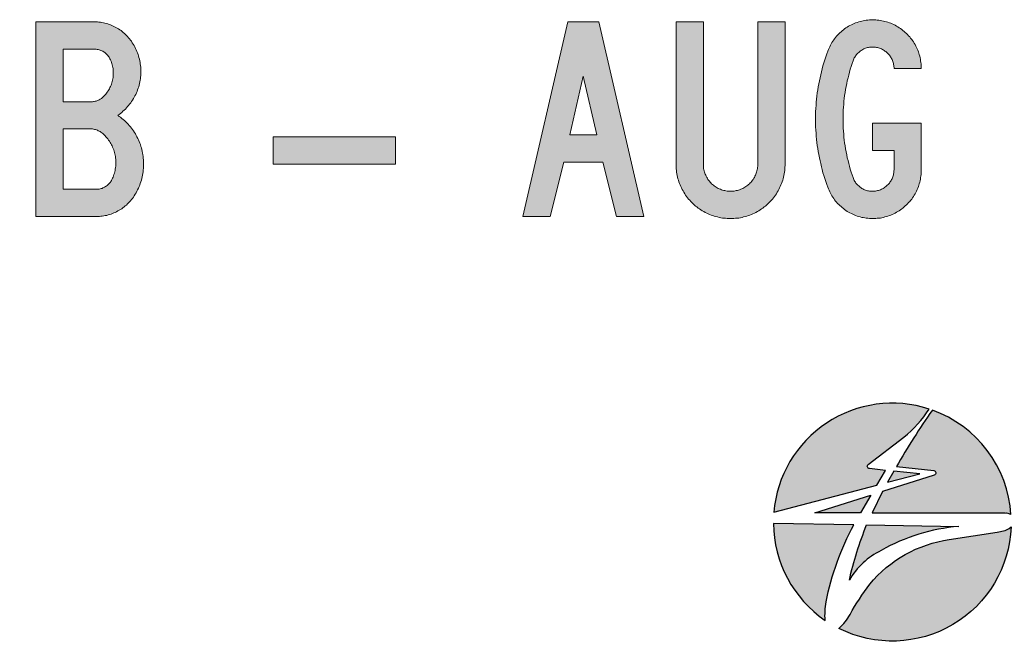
# Model space of a CAD drawing. Extents: x 0 to 420, y 0 to 297.
# Drawn here: x 175.41 to 211.04, y 179.24 to 201.56 of the extents above; entities that cross this region are included whole.
import ezdxf

# ---------------------------------------------------------------- set-up
doc = ezdxf.new("R2010")
doc.units = 0
doc.header["$LTSCALE"] = 0.5
doc.layers.add('L25', color=1, linetype='CONTINUOUS')

msp = doc.modelspace()

# ---------------------------------------------------------------- hatches: boundary and pattern name
at = {"layer": 'L25'}
h = msp.add_hatch(color=256, dxfattribs=at)
h.paths.add_polyline_path([(166.8030591, 194.4931255), (166.8030591, 201.4903071), (170.2992618, 201.4903071), (170.2992618, 200.5111793), (167.7821869, 200.5111793), (167.7821869, 198.9015887), (169.1816232, 198.9015887), (169.1816232, 197.9224609), (167.7821869, 197.9224609), (167.7821869, 194.4931255)])
h.paths.add_polyline_path([(193.4926499, 194.4931255), (195.1022405, 201.4903071), (196.2246553, 201.4903071), (197.8342458, 194.4931255), (196.8503418, 194.4931255), (196.363166, 196.4513811), (194.9637297, 196.4513811), (194.4717777, 194.4931255)])
h.paths.add_polyline_path([(184.5133316, 196.3797376), (188.9170186, 196.3797376), (188.9170186, 197.3636416), (184.5133316, 197.3636416)])
h.paths.add_polyline_path([(178.0176545, 197.6406632), (176.9668832, 197.6406632), (176.9668832, 195.4722533), (178.1561653, 195.4722533), (178.1943752, 195.4722533), (178.2278088, 195.4770295), (178.2612424, 195.4818058), (178.2946761, 195.486582), (178.3281097, 195.4961345), (178.3615433, 195.5056869), (178.394977, 195.5200156), (178.4284106, 195.5343443), (178.457068, 195.548673), (178.4857254, 195.567778), (178.5143828, 195.5868829), (178.5430402, 195.6059878), (178.5716976, 195.629869), (178.5955787, 195.6537502), (178.6194599, 195.6776313), (178.6433411, 195.7062887), (178.662446, 195.7301699), (178.6815509, 195.7588273), (178.7006559, 195.7922609), (178.7197608, 195.8209183), (178.7388657, 195.8686807), (178.7579707, 195.9116668), (178.7770756, 195.9594291), (178.7914043, 196.0071914), (178.805733, 196.0549538), (178.8200617, 196.1027161), (178.8296142, 196.1504784), (178.8391666, 196.1982407), (178.8439429, 196.2507793), (178.8534953, 196.2985416), (178.8534953, 196.3510802), (178.8582716, 196.3988425), (178.8582716, 196.4466049), (178.8582716, 196.4991434), (178.8534953, 196.5469058), (178.8487191, 196.5994443), (178.8439429, 196.6472067), (178.8343904, 196.694969), (178.8248379, 196.7427313), (178.8105092, 196.7952699), (178.7961805, 196.8430322), (178.7818518, 196.8907946), (178.7627469, 196.9337807), (178.743642, 196.981543), (178.724537, 197.0293053), (178.7054321, 197.0722914), (178.6815509, 197.1152775), (178.6528935, 197.1582636), (178.6290124, 197.2012497), (178.600355, 197.2442358), (178.5716976, 197.2824457), (178.538264, 197.3206555), (178.5048303, 197.3588654), (178.4713967, 197.3970753), (178.4379631, 197.4305089), (178.4093057, 197.4543901), (178.3854245, 197.4782712), (178.3519909, 197.5021524), (178.3233335, 197.5260336), (178.2946761, 197.5451385), (178.2612424, 197.5594672), (178.2278088, 197.5785721), (178.1943752, 197.5929008), (178.1609415, 197.6072295), (178.1275079, 197.616782), (178.089298, 197.6263345), (178.0558644, 197.6358869)], flags=16)
h.paths.add_polyline_path([(171.3309281, 194.4931255), (171.3309281, 201.4903071), (174.68862, 201.4903071), (174.68862, 200.5111793), (172.3100559, 200.5111793), (172.3100559, 198.6914344), (173.848003, 198.6914344), (173.848003, 197.7123067), (172.3100559, 197.7123067), (172.3100559, 195.4722533), (174.8271308, 195.4722533), (174.8271308, 194.4931255)])
h.paths.add_polyline_path([(207.8117969, 199.809073), (206.8326691, 199.809073), (206.8326691, 199.8472829), (206.8278929, 199.8854927), (206.8231166, 199.9237026), (206.8183404, 199.9571362), (206.8087879, 199.9953461), (206.7992355, 200.0287797), (206.789683, 200.0622134), (206.7753543, 200.1004232), (206.7610256, 200.1338569), (206.7466969, 200.1672905), (206.727592, 200.1959479), (206.708487, 200.2293815), (206.6893821, 200.2580389), (206.6655009, 200.2914725), (206.6416198, 200.3153537), (206.6177386, 200.3440111), (206.5890812, 200.3726685), (206.5652, 200.3965497), (206.5365426, 200.4204308), (206.5078852, 200.4395358), (206.4744516, 200.4634169), (206.4457942, 200.4825219), (206.4123606, 200.4968506), (206.3789269, 200.5159555), (206.3454933, 200.5302842), (206.3120597, 200.5398367), (206.2738498, 200.5541654), (206.2404162, 200.5637178), (206.2022063, 200.5684941), (206.1687727, 200.5780465), (206.1305628, 200.5828228), (206.0971292, 200.5828228), (206.0589193, 200.5828228), (206.0207095, 200.5828228), (205.9872758, 200.5828228), (205.949066, 200.5780465), (205.9156323, 200.5684941), (205.8774225, 200.5637178), (205.8439888, 200.5541654), (205.8105552, 200.5398367), (205.7771216, 200.5302842), (205.7436879, 200.5159555), (205.7102543, 200.4968506), (205.6768207, 200.4777456), (205.6481633, 200.4586407), (205.6195059, 200.4395358), (205.5908485, 200.4156546), (205.5621911, 200.3917734), (205.5335337, 200.3678923), (205.5096525, 200.3392349), (205.4857713, 200.3105775), (205.4618902, 200.2819201), (205.4427852, 200.2532627), (205.4236803, 200.2246053), (205.4045754, 200.1911717), (205.3902467, 200.157738), (205.375918, 200.1243044), (205.3615893, 200.0908708), (205.3281556, 199.9905699), (205.294722, 199.890269), (205.2612884, 199.7851918), (205.232631, 199.6848909), (205.2039736, 199.5798138), (205.1800924, 199.4747367), (205.151435, 199.3696596), (205.1323301, 199.2693587), (205.1084489, 199.1642815), (205.089344, 199.0592044), (205.0750153, 198.949351), (205.0559104, 198.8442739), (205.0415817, 198.7391968), (205.0320292, 198.6341196), (205.0224767, 198.5242663), (205.0129243, 198.4191892), (205.008148, 198.314112), (205.0033718, 198.2042587), (204.9985956, 198.0991815), (204.9985956, 197.9893282), (204.9985956, 197.884251), (205.0033718, 197.7791739), (205.008148, 197.6693206), (205.0129243, 197.5642434), (205.0224767, 197.4543901), (205.0320292, 197.3493129), (205.0415817, 197.2442358), (205.0559104, 197.1391587), (205.0750153, 197.0293053), (205.089344, 196.9242282), (205.1084489, 196.8191511), (205.1323301, 196.7140739), (205.151435, 196.6089968), (205.1800924, 196.5086959), (205.2039736, 196.4036188), (205.232631, 196.2985416), (205.2612884, 196.1982407), (205.294722, 196.0931636), (205.3281556, 195.9928627), (205.3615893, 195.8925618), (205.375918, 195.8591282), (205.3902467, 195.8256946), (205.4045754, 195.7922609), (205.4236803, 195.7588273), (205.4427852, 195.7301699), (205.4618902, 195.6967363), (205.4857713, 195.6680789), (205.5096525, 195.6441977), (205.5335337, 195.6155403), (205.5621911, 195.5916591), (205.5908485, 195.567778), (205.6195059, 195.5438968), (205.6481633, 195.5247919), (205.6768207, 195.5056869), (205.7102543, 195.486582), (205.7436879, 195.4674771), (205.7771216, 195.4531484), (205.8105552, 195.4435959), (205.8439888, 195.4292672), (205.8821987, 195.4197147), (205.9156323, 195.4149385), (205.9538422, 195.4101623), (205.9872758, 195.405386), (206.0254857, 195.4006098), (206.0636956, 195.4006098), (206.0971292, 195.4006098), (206.135339, 195.405386), (206.1687727, 195.4101623), (206.2069825, 195.4149385), (206.2404162, 195.424491), (206.278626, 195.4340434), (206.3120597, 195.4435959), (206.3454933, 195.4579246), (206.3789269, 195.4722533), (206.4123606, 195.4913582), (206.4457942, 195.5056869), (206.4744516, 195.5247919), (206.5078852, 195.548673), (206.5365426, 195.567778), (206.5652, 195.5916591), (206.5890812, 195.6155403), (206.6177386, 195.6441977), (206.6416198, 195.6680789), (206.6655009, 195.6967363), (206.6846059, 195.7253937), (206.708487, 195.7588273), (206.727592, 195.7874847), (206.7419207, 195.8209183), (206.7610256, 195.854352), (206.7753543, 195.8877856), (206.789683, 195.9212192), (206.7992355, 195.9546529), (206.8087879, 195.9928627), (206.8183404, 196.0262964), (206.8231166, 196.0645062), (206.8278929, 196.0979399), (206.8278929, 196.1361497), (206.8326691, 196.1695833), (206.8326691, 196.8716896), (206.0636956, 196.8716896), (206.0636956, 197.8508174), (207.8117969, 197.8508174), (207.8117969, 196.1695833), (207.8117969, 196.1170448), (207.8070206, 196.05973), (207.8022444, 196.0024152), (207.7974682, 195.9451004), (207.7879157, 195.8925618), (207.7783633, 195.835247), (207.7688108, 195.7827085), (207.7544821, 195.7253937), (207.7401534, 195.6728551), (207.7258247, 195.6203165), (207.7067198, 195.567778), (207.6876148, 195.5152394), (207.6637337, 195.4627008), (207.6398525, 195.4101623), (207.6159713, 195.3623999), (207.5873139, 195.3098614), (207.5586565, 195.2620991), (207.5299991, 195.2143367), (207.5013417, 195.1665744), (207.4679081, 195.1235883), (207.4296982, 195.075826), (207.3962646, 195.0328399), (207.3580547, 194.99463), (207.3198449, 194.9516439), (207.281635, 194.913434), (207.2386489, 194.8752242), (207.1956628, 194.8370143), (207.1526767, 194.7988044), (207.1096906, 194.7653708), (207.0667045, 194.7319372), (207.0189422, 194.7032798), (206.9711798, 194.6746224), (206.9234175, 194.645965), (206.870879, 194.6173076), (206.8231166, 194.5934264), (206.7705781, 194.5695452), (206.7180395, 194.5456641), (206.6655009, 194.5265591), (206.6129624, 194.5074542), (206.5604238, 194.4931255), (206.5078852, 194.4787968), (206.4505704, 194.4644681), (206.3980319, 194.4501394), (206.3407171, 194.4405869), (206.2881785, 194.4358107), (206.2308637, 194.4310345), (206.1735489, 194.4262583), (206.1162341, 194.421482), (206.0636956, 194.421482), (206.0063808, 194.421482), (205.949066, 194.4262583), (205.8917512, 194.4310345), (205.8344364, 194.4358107), (205.7818978, 194.4453632), (205.724583, 194.4549156), (205.6720444, 194.4644681), (205.6147296, 194.4787968), (205.5621911, 194.4931255), (205.5096525, 194.5122304), (205.4523377, 194.5313354), (205.3997991, 194.5504403), (205.3520368, 194.5743215), (205.2994982, 194.5982026), (205.2469597, 194.62686), (205.1991974, 194.6507412), (205.151435, 194.6793986), (205.1036727, 194.7128322), (205.0559104, 194.7462659), (205.0129243, 194.7796995), (204.9699382, 194.8131331), (204.9269521, 194.851343), (204.883966, 194.8895529), (204.8457561, 194.9277627), (204.80277, 194.9659726), (204.7693364, 195.0089587), (204.7311265, 195.0519448), (204.6976929, 195.0997071), (204.6642592, 195.1426932), (204.6308256, 195.1904556), (204.6021682, 195.2382179), (204.5735108, 195.2859802), (204.5448534, 195.3337425), (204.5209722, 195.3862811), (204.4970911, 195.4388197), (204.4732099, 195.4913582), (204.454105, 195.5438968), (204.4158951, 195.6441977), (204.3776853, 195.7492748), (204.3442516, 195.8591282), (204.310818, 195.9642053), (204.2773844, 196.0692825), (204.248727, 196.1791358), (204.2200696, 196.2842129), (204.1961884, 196.3940663), (204.1723072, 196.4991434), (204.1484261, 196.6089968), (204.1245449, 196.7188502), (204.10544, 196.8287035), (204.0911113, 196.9385569), (204.0720063, 197.0484102), (204.0576776, 197.1582636), (204.0481252, 197.268117), (204.0337965, 197.3827466), (204.0290202, 197.4925999), (204.0194678, 197.6024533), (204.0146915, 197.7123067), (204.0099153, 197.8269362), (204.0099153, 197.9367896), (204.0099153, 198.046643), (204.0099153, 198.1564963), (204.0146915, 198.2711259), (204.0194678, 198.3809793), (204.0290202, 198.4908327), (204.0337965, 198.600686), (204.0481252, 198.7153156), (204.0576776, 198.825169), (204.0720063, 198.9350223), (204.0911113, 199.0448757), (204.10544, 199.1547291), (204.1245449, 199.2645824), (204.1484261, 199.3744358), (204.1723072, 199.4795129), (204.1961884, 199.5893663), (204.2200696, 199.6992196), (204.248727, 199.8042968), (204.2773844, 199.9141501), (204.310818, 200.0192273), (204.3442516, 200.1243044), (204.3776853, 200.2293815), (204.4158951, 200.3344586), (204.454105, 200.4395358), (204.4732099, 200.4920743), (204.4970911, 200.5446129), (204.5209722, 200.5971515), (204.5448534, 200.64969), (204.5735108, 200.6974524), (204.6021682, 200.7452147), (204.6308256, 200.792977), (204.6642592, 200.8407394), (204.6976929, 200.8837255), (204.7311265, 200.9314878), (204.7693364, 200.9744739), (204.80277, 201.0126838), (204.8457561, 201.0556699), (204.883966, 201.0938797), (204.9269521, 201.1320896), (204.9699382, 201.1702994), (205.0129243, 201.2037331), (205.0559104, 201.2371667), (205.1036727, 201.2706003), (205.151435, 201.2992577), (205.1991974, 201.3326914), (205.2469597, 201.3565725), (205.2994982, 201.3852299), (205.3520368, 201.4091111), (205.3997991, 201.428216), (205.4523377, 201.4520972), (205.5096525, 201.4712021), (205.5621911, 201.4855308), (205.6147296, 201.5046358), (205.6720444, 201.5189645), (205.724583, 201.5285169), (205.7818978, 201.5380694), (205.8344364, 201.5476219), (205.8917512, 201.5523981), (205.949066, 201.5571743), (206.0063808, 201.5619506), (206.0636956, 201.5619506), (206.1162341, 201.5619506), (206.1735489, 201.5571743), (206.2308637, 201.5523981), (206.2881785, 201.5476219), (206.3407171, 201.5380694), (206.3980319, 201.5285169), (206.4505704, 201.5189645), (206.5078852, 201.5046358), (206.5604238, 201.4903071), (206.6129624, 201.4759784), (206.6655009, 201.4568734), (206.7180395, 201.4377685), (206.7705781, 201.4138873), (206.8231166, 201.3900062), (206.870879, 201.366125), (206.9234175, 201.3374676), (206.9711798, 201.3088102), (207.0189422, 201.2801528), (207.0667045, 201.2514954), (207.1096906, 201.2180618), (207.1526767, 201.1846281), (207.1956628, 201.1464183), (207.2386489, 201.1082084), (207.281635, 201.0699986), (207.3198449, 201.0317887), (207.3580547, 200.9888026), (207.3962646, 200.9505927), (207.4296982, 200.9028304), (207.4679081, 200.8598443), (207.5013417, 200.8168582), (207.5299991, 200.7690959), (207.5586565, 200.7213335), (207.5873139, 200.6735712), (207.6159713, 200.6210326), (207.6398525, 200.5732703), (207.6637337, 200.5207317), (207.6876148, 200.4681932), (207.7067198, 200.4156546), (207.7258247, 200.363116), (207.7401534, 200.3105775), (207.7544821, 200.2580389), (207.7688108, 200.2007241), (207.7783633, 200.1481856), (207.7879157, 200.0908708), (207.7974682, 200.033556), (207.8022444, 199.9810174), (207.8070206, 199.9237026), (207.8117969, 199.8663878)])
h.paths.add_polyline_path([(198.9996467, 201.4903071), (198.9996467, 196.3797376), (198.9996467, 196.3224228), (198.9996467, 196.265108), (199.004423, 196.203017), (199.0091992, 196.1457022), (199.0187517, 196.0883874), (199.0283041, 196.0262964), (199.0378566, 195.9689816), (199.0521853, 195.9116668), (199.066514, 195.854352), (199.0856189, 195.7970372), (199.0999476, 195.7397224), (199.1238288, 195.6871838), (199.1429337, 195.629869), (199.1668149, 195.5773304), (199.1906961, 195.5200156), (199.2193535, 195.4674771), (199.2480109, 195.4149385), (199.2766683, 195.3671762), (199.3101019, 195.3146376), (199.3387593, 195.2668753), (199.3769692, 195.219113), (199.4104028, 195.1713506), (199.4486126, 195.1235883), (199.4868225, 195.0806022), (199.5250324, 195.0328399), (199.5680185, 194.99463), (199.6110046, 194.9516439), (199.6539907, 194.913434), (199.701753, 194.8704479), (199.7447391, 194.8370143), (199.7925014, 194.7988044), (199.8402638, 194.7653708), (199.8880261, 194.7319372), (199.9405647, 194.7032798), (199.9931032, 194.6698461), (200.0456418, 194.6411887), (200.0981804, 194.6173076), (200.1507189, 194.5934264), (200.2032575, 194.5695452), (200.2605723, 194.5456641), (200.3178871, 194.5265591), (200.3704256, 194.5074542), (200.4277404, 194.4931255), (200.4850552, 194.4787968), (200.54237, 194.4644681), (200.6044611, 194.4501394), (200.6617759, 194.4405869), (200.7190907, 194.4358107), (200.7764055, 194.4310345), (200.8384965, 194.4262583), (200.8958113, 194.421482), (200.9579023, 194.421482), (201.0152171, 194.421482), (201.0725319, 194.4262583), (201.1346229, 194.4310345), (201.1919377, 194.4358107), (201.2492525, 194.4405869), (201.3113436, 194.4501394), (201.3686584, 194.4644681), (201.4259732, 194.4787968), (201.483288, 194.4931255), (201.5406028, 194.5074542), (201.5979176, 194.5265591), (201.6504561, 194.5456641), (201.7077709, 194.5695452), (201.7603095, 194.5934264), (201.8176243, 194.6173076), (201.8701629, 194.6411887), (201.9227014, 194.6698461), (201.9704637, 194.7032798), (202.0230023, 194.7319372), (202.0707646, 194.7653708), (202.118527, 194.7988044), (202.1662893, 194.8370143), (202.2140516, 194.8704479), (202.2570377, 194.913434), (202.3000238, 194.9516439), (202.3430099, 194.99463), (202.385996, 195.0328399), (202.4242059, 195.0806022), (202.4624158, 195.1235883), (202.5006256, 195.1713506), (202.5388355, 195.219113), (202.5722691, 195.2668753), (202.6057028, 195.3146376), (202.6343602, 195.3671762), (202.6677938, 195.4149385), (202.691675, 195.4674771), (202.7203324, 195.5200156), (202.7442135, 195.5773304), (202.7680947, 195.629869), (202.7919758, 195.6871838), (202.8110808, 195.7397224), (202.8301857, 195.7970372), (202.8445144, 195.854352), (202.8588431, 195.9116668), (202.8731718, 195.9689816), (202.8827243, 196.0262964), (202.8922767, 196.0883874), (202.9018292, 196.1457022), (202.9066054, 196.203017), (202.9113817, 196.265108), (202.9161579, 196.3224228), (202.9161579, 196.3797376), (202.9161579, 201.4903071), (201.9370301, 201.4903071), (201.9370301, 196.3797376), (201.9370301, 196.3415277), (201.9322539, 196.2985416), (201.9274777, 196.2555555), (201.9227014, 196.2173457), (201.913149, 196.1743596), (201.9035965, 196.1361497), (201.894044, 196.0931636), (201.8797153, 196.0549538), (201.8653866, 196.0167439), (201.8510579, 195.978534), (201.831953, 195.9403242), (201.8128481, 195.9021143), (201.7937431, 195.8686807), (201.769862, 195.8304708), (201.7459808, 195.7970372), (201.7220996, 195.7636035), (201.6934422, 195.7349461), (201.6647848, 195.7015125), (201.6361274, 195.6728551), (201.6026938, 195.6441977), (201.5740364, 195.6155403), (201.5406028, 195.5916591), (201.5071691, 195.567778), (201.4689593, 195.5438968), (201.4355256, 195.5247919), (201.3973158, 195.5056869), (201.3591059, 195.486582), (201.320896, 195.4722533), (201.2826862, 195.4579246), (201.2444763, 195.4435959), (201.2014902, 195.4340434), (201.1632803, 195.424491), (201.1202942, 195.4149385), (201.0820844, 195.4101623), (201.0390983, 195.405386), (200.9961122, 195.4006098), (200.9579023, 195.4006098), (200.9149162, 195.4006098), (200.8719301, 195.405386), (200.8337203, 195.4101623), (200.7907342, 195.4149385), (200.7477481, 195.424491), (200.7095382, 195.4340434), (200.6713283, 195.4435959), (200.6283422, 195.4579246), (200.5901324, 195.4722533), (200.5519225, 195.486582), (200.5137126, 195.5056869), (200.4755028, 195.5247919), (200.4420691, 195.5438968), (200.4086355, 195.567778), (200.3704256, 195.5916591), (200.3417682, 195.6155403), (200.3083346, 195.6441977), (200.274901, 195.6728551), (200.2462436, 195.7015125), (200.2175862, 195.7349461), (200.193705, 195.7636035), (200.1650476, 195.7970372), (200.1411665, 195.8304708), (200.1220615, 195.8686807), (200.0981804, 195.9021143), (200.0790754, 195.9403242), (200.0647467, 195.978534), (200.0456418, 196.0167439), (200.0313131, 196.0549538), (200.0169844, 196.0931636), (200.0074319, 196.1361497), (199.9978795, 196.1743596), (199.988327, 196.2173457), (199.9835508, 196.2555555), (199.9787745, 196.2985416), (199.9787745, 196.3415277), (199.9787745, 196.3797376), (199.9787745, 201.4903071)])
h.paths.add_polyline_path([(195.173884, 197.4305089), (196.1530118, 197.4305089), (195.6610598, 199.5320515)], flags=16)
h.paths.add_polyline_path([(175.9877555, 194.4931255), (175.9877555, 201.4903071), (178.089298, 201.4903071), (178.1418366, 201.4903071), (178.1943752, 201.4855308), (178.25169, 201.4807546), (178.3042285, 201.4759784), (178.3567671, 201.4664259), (178.4093057, 201.4568734), (178.4618442, 201.447321), (178.5143828, 201.4329923), (178.5669214, 201.4186636), (178.6146837, 201.3995586), (178.6672222, 201.3804537), (178.7149846, 201.3613488), (178.7675231, 201.3374676), (178.8152855, 201.3135864), (178.8630478, 201.2897053), (178.9108101, 201.2658241), (178.9537962, 201.2371667), (179.0015586, 201.2085093), (179.0445447, 201.1750757), (179.0875308, 201.141642), (179.1257406, 201.1082084), (179.1687267, 201.0747748), (179.2069366, 201.0365649), (179.2451465, 200.9983551), (179.2833563, 200.9601452), (179.31679, 200.9171591), (179.3549998, 200.8789492), (179.3836572, 200.8359631), (179.4170908, 200.792977), (179.4505245, 200.7404385), (179.4839581, 200.6926761), (179.5126155, 200.6401376), (179.5412729, 200.587599), (179.5651541, 200.5350604), (179.5938115, 200.4825219), (179.6129164, 200.4299833), (179.6367976, 200.3726685), (179.6559025, 200.3201299), (179.6750074, 200.2628152), (179.6893361, 200.2055004), (179.7036648, 200.1481856), (179.7179935, 200.0908708), (179.727546, 200.033556), (179.7370985, 199.9762412), (179.7466509, 199.9189264), (179.7514272, 199.8568353), (179.7562034, 199.7995205), (179.7562034, 199.7422057), (179.7562034, 199.6801147), (179.7562034, 199.6227999), (179.7514272, 199.5654851), (179.7466509, 199.5033941), (179.7418747, 199.4460793), (179.7323222, 199.3887645), (179.7227698, 199.3314497), (179.7084411, 199.2741349), (179.6941124, 199.2168201), (179.6797837, 199.1595053), (179.6606787, 199.1021905), (179.6415738, 199.0448757), (179.6224689, 198.9923371), (179.5985877, 198.9350223), (179.5747065, 198.8824838), (179.5460491, 198.8299452), (179.5173917, 198.7774066), (179.4887343, 198.7296443), (179.4600769, 198.6771057), (179.4266433, 198.6293434), (179.3932097, 198.5815811), (179.3549998, 198.5338188), (179.31679, 198.4860564), (179.2785801, 198.4430703), (179.2403702, 198.4000842), (179.2021604, 198.3570981), (179.1591743, 198.314112), (179.1161882, 198.2759022), (179.0684258, 198.2376923), (179.0206635, 198.1994824), (178.9776774, 198.1660488), (178.9299151, 198.1326152), (178.9776774, 198.0944053), (179.0254397, 198.0609717), (179.0779783, 198.0227618), (179.1257406, 197.9845519), (179.1687267, 197.9415658), (179.2164891, 197.8985797), (179.2594752, 197.8555936), (179.3024613, 197.8126075), (179.3406711, 197.7648452), (179.3836572, 197.7170829), (179.4218671, 197.6693206), (179.4553007, 197.6215582), (179.4935106, 197.5690197), (179.5269442, 197.5164811), (179.5603778, 197.4639425), (179.5890352, 197.411404), (179.6176926, 197.3588654), (179.64635, 197.3015506), (179.6750074, 197.249012), (179.6988886, 197.1916972), (179.7179935, 197.1343824), (179.7418747, 197.0770676), (179.7609796, 197.0149766), (179.7800846, 196.9576618), (179.7944133, 196.900347), (179.808742, 196.838256), (179.8182944, 196.776165), (179.8326231, 196.7188502), (179.8421756, 196.6567591), (179.8469518, 196.5946681), (179.8517281, 196.5325771), (179.8565043, 196.470486), (179.8565043, 196.4131712), (179.8565043, 196.3510802), (179.8565043, 196.2889892), (179.8517281, 196.2268981), (179.8469518, 196.1648071), (179.8373994, 196.1027161), (179.8278469, 196.0406251), (179.8182944, 195.9833103), (179.8039657, 195.9212192), (179.789637, 195.8639044), (179.7753083, 195.8018134), (179.7562034, 195.7444986), (179.7370985, 195.6824076), (179.7179935, 195.6250928), (179.6941124, 195.567778), (179.6702312, 195.5152394), (179.6415738, 195.4579246), (179.6129164, 195.4006098), (179.584259, 195.3480712), (179.5556016, 195.2955327), (179.522168, 195.2429941), (179.4887343, 195.1904556), (179.4553007, 195.1474695), (179.4218671, 195.1044834), (179.3884335, 195.0614973), (179.3549998, 195.0232874), (179.31679, 194.9850775), (179.2785801, 194.9468677), (179.2403702, 194.9086578), (179.1973841, 194.8752242), (179.154398, 194.8417905), (179.1114119, 194.8083569), (179.0684258, 194.7749233), (179.0254397, 194.7462659), (178.9776774, 194.7176085), (178.9299151, 194.6937273), (178.8821527, 194.6650699), (178.8343904, 194.6411887), (178.7866281, 194.6220838), (178.7388657, 194.6029789), (178.6863272, 194.5838739), (178.6337886, 194.564769), (178.58125, 194.5504403), (178.5334877, 194.5361116), (178.4809492, 194.5265591), (178.4236344, 194.5170067), (178.3710958, 194.5074542), (178.3185572, 194.502678), (178.2660187, 194.4979017), (178.2134801, 194.4931255), (178.1561653, 194.4931255)])
h.paths.add_polyline_path([(178.0176545, 198.6197909), (176.9668832, 198.6197909), (176.9668832, 200.5111793), (178.089298, 200.5111793), (178.1227317, 200.5111793), (178.1561653, 200.506403), (178.1895989, 200.5016268), (178.2278088, 200.4968506), (178.2612424, 200.4872981), (178.2946761, 200.4777456), (178.3233335, 200.4634169), (178.3567671, 200.4490882), (178.3854245, 200.4347595), (178.4188581, 200.4156546), (178.4475155, 200.3965497), (178.4761729, 200.3774447), (178.5000541, 200.3535636), (178.5239353, 200.3296824), (178.5525927, 200.3058012), (178.5716976, 200.2771439), (178.5955787, 200.2484865), (178.6146837, 200.2198291), (178.6337886, 200.1911717), (178.6481173, 200.1625143), (178.6672222, 200.1195282), (178.6863272, 200.0765421), (178.7006559, 200.033556), (178.7149846, 199.9905699), (178.7293133, 199.9428075), (178.7388657, 199.8998214), (178.7484182, 199.8520591), (178.7579707, 199.809073), (178.7627469, 199.7613107), (178.7675231, 199.7135483), (178.7675231, 199.6705622), (178.7675231, 199.6227999), (178.7675231, 199.5750376), (178.7627469, 199.5272752), (178.7579707, 199.4842891), (178.7484182, 199.4365268), (178.7388657, 199.3935407), (178.7293133, 199.3457784), (178.7149846, 199.3027923), (178.7006559, 199.25503), (178.6863272, 199.2120439), (178.6672222, 199.1690578), (178.6481173, 199.1260717), (178.6290124, 199.0878618), (178.6051312, 199.0448757), (178.58125, 199.0066658), (178.5525927, 198.968456), (178.5239353, 198.9302461), (178.4952779, 198.8968125), (178.4666205, 198.8586026), (178.4331868, 198.825169), (178.4045294, 198.7917353), (178.3663196, 198.7630779), (178.3424384, 198.7391968), (178.3185572, 198.7200918), (178.2898998, 198.7057631), (178.2612424, 198.6866582), (178.232585, 198.6723295), (178.2039276, 198.662777), (178.1752702, 198.6484483), (178.1466128, 198.6388959), (178.1131792, 198.6341196), (178.0797456, 198.6293434), (178.0510882, 198.6245672)], flags=16)
h = msp.add_hatch(color=256, dxfattribs=at)
h.paths.add_polyline_path([(203.9871178, 183.8470547), (206.0006441, 184.4844669), (205.623616, 183.8470547)])
edge = h.paths.add_edge_path()
edge.add_arc((204.5919019, 189.8245312), 4.1615378, 308.57927497, 327.31436669)
edge.add_arc((206.7711749, 183.5127131), 4.2744502, 71.96628685, 175.18941297)
edge.add_line((202.511782, 183.8711769), (206.2129639, 184.8434197))
edge.add_line((206.2129639, 184.8434197), (206.5248354, 185.3706767))
edge.add_line((206.5248354, 185.3706767), (205.9478429, 185.4374573))
edge.add_arc((205.9576398, 185.5221037), 0.0852114, 127.45537386, 263.39800858, ccw=False)
edge.add_line((205.9058191, 185.5897468), (207.1870238, 186.5712653))
edge = h.paths.add_edge_path()
edge.add_line((205.3914551, 183.4206679), (202.4969709, 183.4668364))
edge.add_arc((206.7711749, 183.5127131), 4.2744502, 180.61495452, 235.60996243)
edge.add_arc((207.352737, 180.1742349), 3.0018184, 170.90883858, 183.60693303, ccw=False)
edge.add_arc((213.9809897, 178.7459178), 9.7792328, 151.44329326, 168.78113307, ccw=False)
edge = h.paths.add_edge_path()
edge.add_arc((209.7512337, 176.5196113), 6.866645, 94.95558768, 119.48176053)
edge.add_arc((207.5290363, 180.1098092), 2.6529825, 115.86087762, 150.2339025)
edge.add_arc((217.2938156, 178.735221), 12.3642708, 157.76782709, 167.42608166, ccw=False)
edge.add_line((205.8487261, 183.4133742), (209.1580687, 183.3605885))
edge = h.paths.add_edge_path()
edge.add_line((208.8173942, 182.886284), (210.5352854, 183.1556399))
edge.add_line((210.5352854, 183.1556399), (210.8279706, 183.2138191))
edge.add_line((210.8279706, 183.2138191), (210.9742407, 183.2853669))
edge.add_line((210.9742407, 183.2853669), (211.0423689, 183.345899))
edge.add_arc((206.7711749, 183.5127131), 4.2744502, 243.34665383, 357.76341514, ccw=False)
edge.add_arc((203.5088425, 181.1623713), 1.9922869, 312.45637686, 331.06793704)
edge.add_arc((213.4224338, 175.6432391), 9.3540942, 142.93653066, 150.85728453, ccw=False)
edge.add_arc((209.4456456, 178.4183944), 4.5118441, 98.00415526, 140.62060447, ccw=False)
edge = h.paths.add_edge_path()
edge.add_arc((208.2489349, 185.2855766), 0.0852114, -72.43402751, 84.16995514, ccw=False)
edge.add_line((208.2746521, 185.2043386), (206.42395, 184.6184708))
edge.add_line((206.42395, 184.6184708), (206.0474858, 183.8470547))
edge.add_line((206.0474858, 183.8470547), (210.2273296, 183.8470547))
edge.add_line((210.2273296, 183.8470547), (210.8155221, 183.8515283))
edge.add_line((210.8155221, 183.8515283), (210.9244466, 183.8390851))
edge.add_line((210.9244466, 183.8390851), (211.0178105, 183.7986451))
edge.add_line((211.0178105, 183.7986451), (211.0370059, 183.7840264))
edge.add_arc((206.7711749, 183.5127131), 4.2744502, 3.63919601, 70.31584324)
edge.add_arc((229.8897311, 172.3007201), 26.4976409, 144.89900223, 150.10575999)
edge.add_line((206.9176846, 185.5071599), (208.2575905, 185.3703473))
h.paths.add_polyline_path([(206.5965306, 184.9441766), (207.7610296, 185.2500724), (206.8201511, 185.3396409)], flags=17)
edge = h.paths.add_edge_path(flags=17)
edge.add_line((210.854683, 183.8470547), (210.8736077, 183.8470547))

# ---------------------------------------------------------------- linework, layer by layer
msp.add_line((210.854683, 183.8470547), (210.8736077, 183.8470547), dxfattribs=at)
at = {"layer": 'L25', "lineweight": 0}
for points in [[(175.9877555, 194.4931255), (175.9877555, 201.4903071), (178.089298, 201.4903071), (178.1418366, 201.4903071), (178.1943752, 201.4855308), (178.25169, 201.4807546), (178.3042285, 201.4759784), (178.3567671, 201.4664259), (178.4093057, 201.4568734), (178.4618442, 201.447321), (178.5143828, 201.4329923), (178.5669214, 201.4186636), (178.6146837, 201.3995586), (178.6672222, 201.3804537), (178.7149846, 201.3613488), (178.7675231, 201.3374676), (178.8152855, 201.3135864), (178.8630478, 201.2897053), (178.9108101, 201.2658241), (178.9537962, 201.2371667), (179.0015586, 201.2085093), (179.0445447, 201.1750757), (179.0875308, 201.141642), (179.1257406, 201.1082084), (179.1687267, 201.0747748), (179.2069366, 201.0365649), (179.2451465, 200.9983551), (179.2833563, 200.9601452), (179.31679, 200.9171591), (179.3549998, 200.8789492), (179.3836572, 200.8359631), (179.4170908, 200.792977), (179.4505245, 200.7404385), (179.4839581, 200.6926761), (179.5126155, 200.6401376), (179.5412729, 200.587599), (179.5651541, 200.5350604), (179.5938115, 200.4825219), (179.6129164, 200.4299833), (179.6367976, 200.3726685), (179.6559025, 200.3201299), (179.6750074, 200.2628152), (179.6893361, 200.2055004), (179.7036648, 200.1481856), (179.7179935, 200.0908708), (179.727546, 200.033556), (179.7370985, 199.9762412), (179.7466509, 199.9189264), (179.7514272, 199.8568353), (179.7562034, 199.7995205), (179.7562034, 199.7422057), (179.7562034, 199.6801147), (179.7562034, 199.6227999), (179.7514272, 199.5654851), (179.7466509, 199.5033941), (179.7418747, 199.4460793), (179.7323222, 199.3887645), (179.7227698, 199.3314497), (179.7084411, 199.2741349), (179.6941124, 199.2168201), (179.6797837, 199.1595053), (179.6606787, 199.1021905), (179.6415738, 199.0448757), (179.6224689, 198.9923371), (179.5985877, 198.9350223), (179.5747065, 198.8824838), (179.5460491, 198.8299452), (179.5173917, 198.7774066), (179.4887343, 198.7296443), (179.4600769, 198.6771057), (179.4266433, 198.6293434), (179.3932097, 198.5815811), (179.3549998, 198.5338188), (179.31679, 198.4860564), (179.2785801, 198.4430703), (179.2403702, 198.4000842), (179.2021604, 198.3570981), (179.1591743, 198.314112), (179.1161882, 198.2759022), (179.0684258, 198.2376923), (179.0206635, 198.1994824), (178.9776774, 198.1660488), (178.9299151, 198.1326152), (178.9776774, 198.0944053), (179.0254397, 198.0609717), (179.0779783, 198.0227618), (179.1257406, 197.9845519), (179.1687267, 197.9415658), (179.2164891, 197.8985797), (179.2594752, 197.8555936), (179.3024613, 197.8126075), (179.3406711, 197.7648452), (179.3836572, 197.7170829), (179.4218671, 197.6693206), (179.4553007, 197.6215582), (179.4935106, 197.5690197), (179.5269442, 197.5164811), (179.5603778, 197.4639425), (179.5890352, 197.411404), (179.6176926, 197.3588654), (179.64635, 197.3015506), (179.6750074, 197.249012), (179.6988886, 197.1916972), (179.7179935, 197.1343824), (179.7418747, 197.0770676), (179.7609796, 197.0149766), (179.7800846, 196.9576618), (179.7944133, 196.900347), (179.808742, 196.838256), (179.8182944, 196.776165), (179.8326231, 196.7188502), (179.8421756, 196.6567591), (179.8469518, 196.5946681), (179.8517281, 196.5325771), (179.8565043, 196.470486), (179.8565043, 196.4131712), (179.8565043, 196.3510802), (179.8565043, 196.2889892), (179.8517281, 196.2268981), (179.8469518, 196.1648071), (179.8373994, 196.1027161), (179.8278469, 196.0406251), (179.8182944, 195.9833103), (179.8039657, 195.9212192), (179.789637, 195.8639044), (179.7753083, 195.8018134), (179.7562034, 195.7444986), (179.7370985, 195.6824076), (179.7179935, 195.6250928), (179.6941124, 195.567778), (179.6702312, 195.5152394), (179.6415738, 195.4579246), (179.6129164, 195.4006098), (179.584259, 195.3480712), (179.5556016, 195.2955327), (179.522168, 195.2429941), (179.4887343, 195.1904556), (179.4553007, 195.1474695), (179.4218671, 195.1044834), (179.3884335, 195.0614973), (179.3549998, 195.0232874), (179.31679, 194.9850775), (179.2785801, 194.9468677), (179.2403702, 194.9086578), (179.1973841, 194.8752242), (179.154398, 194.8417905), (179.1114119, 194.8083569), (179.0684258, 194.7749233), (179.0254397, 194.7462659), (178.9776774, 194.7176085), (178.9299151, 194.6937273), (178.8821527, 194.6650699), (178.8343904, 194.6411887), (178.7866281, 194.6220838), (178.7388657, 194.6029789), (178.6863272, 194.5838739), (178.6337886, 194.564769), (178.58125, 194.5504403), (178.5334877, 194.5361116), (178.4809492, 194.5265591), (178.4236344, 194.5170067), (178.3710958, 194.5074542), (178.3185572, 194.502678), (178.2660187, 194.4979017), (178.2134801, 194.4931255), (178.1561653, 194.4931255)], [(193.4926499, 194.4931255), (195.1022405, 201.4903071), (196.2246553, 201.4903071), (197.8342458, 194.4931255), (196.8503418, 194.4931255), (196.363166, 196.4513811), (194.9637297, 196.4513811), (194.4717777, 194.4931255), (193.4926499, 194.4931255)], [(198.9996467, 201.4903071), (198.9996467, 196.3797376), (198.9996467, 196.3224228), (198.9996467, 196.265108), (199.004423, 196.203017), (199.0091992, 196.1457022), (199.0187517, 196.0883874), (199.0283041, 196.0262964), (199.0378566, 195.9689816), (199.0521853, 195.9116668), (199.066514, 195.854352), (199.0856189, 195.7970372), (199.0999476, 195.7397224), (199.1238288, 195.6871838), (199.1429337, 195.629869), (199.1668149, 195.5773304), (199.1906961, 195.5200156), (199.2193535, 195.4674771), (199.2480109, 195.4149385), (199.2766683, 195.3671762), (199.3101019, 195.3146376), (199.3387593, 195.2668753), (199.3769692, 195.219113), (199.4104028, 195.1713506), (199.4486126, 195.1235883), (199.4868225, 195.0806022), (199.5250324, 195.0328399), (199.5680185, 194.99463), (199.6110046, 194.9516439), (199.6539907, 194.913434), (199.701753, 194.8704479), (199.7447391, 194.8370143), (199.7925014, 194.7988044), (199.8402638, 194.7653708), (199.8880261, 194.7319372), (199.9405647, 194.7032798), (199.9931032, 194.6698461), (200.0456418, 194.6411887), (200.0981804, 194.6173076), (200.1507189, 194.5934264), (200.2032575, 194.5695452), (200.2605723, 194.5456641), (200.3178871, 194.5265591), (200.3704256, 194.5074542), (200.4277404, 194.4931255), (200.4850552, 194.4787968), (200.54237, 194.4644681), (200.6044611, 194.4501394), (200.6617759, 194.4405869), (200.7190907, 194.4358107), (200.7764055, 194.4310345), (200.8384965, 194.4262583), (200.8958113, 194.421482), (200.9579023, 194.421482), (201.0152171, 194.421482), (201.0725319, 194.4262583), (201.1346229, 194.4310345), (201.1919377, 194.4358107), (201.2492525, 194.4405869), (201.3113436, 194.4501394), (201.3686584, 194.4644681), (201.4259732, 194.4787968), (201.483288, 194.4931255), (201.5406028, 194.5074542), (201.5979176, 194.5265591), (201.6504561, 194.5456641), (201.7077709, 194.5695452), (201.7603095, 194.5934264), (201.8176243, 194.6173076), (201.8701629, 194.6411887), (201.9227014, 194.6698461), (201.9704637, 194.7032798), (202.0230023, 194.7319372), (202.0707646, 194.7653708), (202.118527, 194.7988044), (202.1662893, 194.8370143), (202.2140516, 194.8704479), (202.2570377, 194.913434), (202.3000238, 194.9516439), (202.3430099, 194.99463), (202.385996, 195.0328399), (202.4242059, 195.0806022), (202.4624158, 195.1235883), (202.5006256, 195.1713506), (202.5388355, 195.219113), (202.5722691, 195.2668753), (202.6057028, 195.3146376), (202.6343602, 195.3671762), (202.6677938, 195.4149385), (202.691675, 195.4674771), (202.7203324, 195.5200156), (202.7442135, 195.5773304), (202.7680947, 195.629869), (202.7919758, 195.6871838), (202.8110808, 195.7397224), (202.8301857, 195.7970372), (202.8445144, 195.854352), (202.8588431, 195.9116668), (202.8731718, 195.9689816), (202.8827243, 196.0262964), (202.8922767, 196.0883874), (202.9018292, 196.1457022), (202.9066054, 196.203017), (202.9113817, 196.265108), (202.9161579, 196.3224228), (202.9161579, 196.3797376), (202.9161579, 201.4903071), (201.9370301, 201.4903071), (201.9370301, 196.3797376), (201.9370301, 196.3415277), (201.9322539, 196.2985416), (201.9274777, 196.2555555), (201.9227014, 196.2173457), (201.913149, 196.1743596), (201.9035965, 196.1361497), (201.894044, 196.0931636), (201.8797153, 196.0549538), (201.8653866, 196.0167439), (201.8510579, 195.978534), (201.831953, 195.9403242), (201.8128481, 195.9021143), (201.7937431, 195.8686807), (201.769862, 195.8304708), (201.7459808, 195.7970372), (201.7220996, 195.7636035), (201.6934422, 195.7349461), (201.6647848, 195.7015125), (201.6361274, 195.6728551), (201.6026938, 195.6441977), (201.5740364, 195.6155403), (201.5406028, 195.5916591), (201.5071691, 195.567778), (201.4689593, 195.5438968), (201.4355256, 195.5247919), (201.3973158, 195.5056869), (201.3591059, 195.486582), (201.320896, 195.4722533), (201.2826862, 195.4579246), (201.2444763, 195.4435959), (201.2014902, 195.4340434), (201.1632803, 195.424491), (201.1202942, 195.4149385), (201.0820844, 195.4101623), (201.0390983, 195.405386), (200.9961122, 195.4006098), (200.9579023, 195.4006098), (200.9149162, 195.4006098), (200.8719301, 195.405386), (200.8337203, 195.4101623), (200.7907342, 195.4149385), (200.7477481, 195.424491), (200.7095382, 195.4340434), (200.6713283, 195.4435959), (200.6283422, 195.4579246), (200.5901324, 195.4722533), (200.5519225, 195.486582), (200.5137126, 195.5056869), (200.4755028, 195.5247919), (200.4420691, 195.5438968), (200.4086355, 195.567778), (200.3704256, 195.5916591), (200.3417682, 195.6155403), (200.3083346, 195.6441977), (200.274901, 195.6728551), (200.2462436, 195.7015125), (200.2175862, 195.7349461), (200.193705, 195.7636035), (200.1650476, 195.7970372), (200.1411665, 195.8304708), (200.1220615, 195.8686807), (200.0981804, 195.9021143), (200.0790754, 195.9403242), (200.0647467, 195.978534), (200.0456418, 196.0167439), (200.0313131, 196.0549538), (200.0169844, 196.0931636), (200.0074319, 196.1361497), (199.9978795, 196.1743596), (199.988327, 196.2173457), (199.9835508, 196.2555555), (199.9787745, 196.2985416), (199.9787745, 196.3415277), (199.9787745, 196.3797376), (199.9787745, 201.4903071)], [(207.8117969, 199.809073), (206.8326691, 199.809073), (206.8326691, 199.8472829), (206.8278929, 199.8854927), (206.8231166, 199.9237026), (206.8183404, 199.9571362), (206.8087879, 199.9953461), (206.7992355, 200.0287797), (206.789683, 200.0622134), (206.7753543, 200.1004232), (206.7610256, 200.1338569), (206.7466969, 200.1672905), (206.727592, 200.1959479), (206.708487, 200.2293815), (206.6893821, 200.2580389), (206.6655009, 200.2914725), (206.6416198, 200.3153537), (206.6177386, 200.3440111), (206.5890812, 200.3726685), (206.5652, 200.3965497), (206.5365426, 200.4204308), (206.5078852, 200.4395358), (206.4744516, 200.4634169), (206.4457942, 200.4825219), (206.4123606, 200.4968506), (206.3789269, 200.5159555), (206.3454933, 200.5302842), (206.3120597, 200.5398367), (206.2738498, 200.5541654), (206.2404162, 200.5637178), (206.2022063, 200.5684941), (206.1687727, 200.5780465), (206.1305628, 200.5828228), (206.0971292, 200.5828228), (206.0589193, 200.5828228), (206.0207095, 200.5828228), (205.9872758, 200.5828228), (205.949066, 200.5780465), (205.9156323, 200.5684941), (205.8774225, 200.5637178), (205.8439888, 200.5541654), (205.8105552, 200.5398367), (205.7771216, 200.5302842), (205.7436879, 200.5159555), (205.7102543, 200.4968506), (205.6768207, 200.4777456), (205.6481633, 200.4586407), (205.6195059, 200.4395358), (205.5908485, 200.4156546), (205.5621911, 200.3917734), (205.5335337, 200.3678923), (205.5096525, 200.3392349), (205.4857713, 200.3105775), (205.4618902, 200.2819201), (205.4427852, 200.2532627), (205.4236803, 200.2246053), (205.4045754, 200.1911717), (205.3902467, 200.157738), (205.375918, 200.1243044), (205.3615893, 200.0908708), (205.3281556, 199.9905699), (205.294722, 199.890269), (205.2612884, 199.7851918), (205.232631, 199.6848909), (205.2039736, 199.5798138), (205.1800924, 199.4747367), (205.151435, 199.3696596), (205.1323301, 199.2693587), (205.1084489, 199.1642815), (205.089344, 199.0592044), (205.0750153, 198.949351), (205.0559104, 198.8442739), (205.0415817, 198.7391968), (205.0320292, 198.6341196), (205.0224767, 198.5242663), (205.0129243, 198.4191892), (205.008148, 198.314112), (205.0033718, 198.2042587), (204.9985956, 198.0991815), (204.9985956, 197.9893282), (204.9985956, 197.884251), (205.0033718, 197.7791739), (205.008148, 197.6693206), (205.0129243, 197.5642434), (205.0224767, 197.4543901), (205.0320292, 197.3493129), (205.0415817, 197.2442358), (205.0559104, 197.1391587), (205.0750153, 197.0293053), (205.089344, 196.9242282), (205.1084489, 196.8191511), (205.1323301, 196.7140739), (205.151435, 196.6089968), (205.1800924, 196.5086959), (205.2039736, 196.4036188), (205.232631, 196.2985416), (205.2612884, 196.1982407), (205.294722, 196.0931636), (205.3281556, 195.9928627), (205.3615893, 195.8925618), (205.375918, 195.8591282), (205.3902467, 195.8256946), (205.4045754, 195.7922609), (205.4236803, 195.7588273), (205.4427852, 195.7301699), (205.4618902, 195.6967363), (205.4857713, 195.6680789), (205.5096525, 195.6441977), (205.5335337, 195.6155403), (205.5621911, 195.5916591), (205.5908485, 195.567778), (205.6195059, 195.5438968), (205.6481633, 195.5247919), (205.6768207, 195.5056869), (205.7102543, 195.486582), (205.7436879, 195.4674771), (205.7771216, 195.4531484), (205.8105552, 195.4435959), (205.8439888, 195.4292672), (205.8821987, 195.4197147), (205.9156323, 195.4149385), (205.9538422, 195.4101623), (205.9872758, 195.405386), (206.0254857, 195.4006098), (206.0636956, 195.4006098), (206.0971292, 195.4006098), (206.135339, 195.405386), (206.1687727, 195.4101623), (206.2069825, 195.4149385), (206.2404162, 195.424491), (206.278626, 195.4340434), (206.3120597, 195.4435959), (206.3454933, 195.4579246), (206.3789269, 195.4722533), (206.4123606, 195.4913582), (206.4457942, 195.5056869), (206.4744516, 195.5247919), (206.5078852, 195.548673), (206.5365426, 195.567778), (206.5652, 195.5916591), (206.5890812, 195.6155403), (206.6177386, 195.6441977), (206.6416198, 195.6680789), (206.6655009, 195.6967363), (206.6846059, 195.7253937), (206.708487, 195.7588273), (206.727592, 195.7874847), (206.7419207, 195.8209183), (206.7610256, 195.854352), (206.7753543, 195.8877856), (206.789683, 195.9212192), (206.7992355, 195.9546529), (206.8087879, 195.9928627), (206.8183404, 196.0262964), (206.8231166, 196.0645062), (206.8278929, 196.0979399), (206.8278929, 196.1361497), (206.8326691, 196.1695833), (206.8326691, 196.8716896), (206.0636956, 196.8716896), (206.0636956, 197.8508174), (207.8117969, 197.8508174), (207.8117969, 196.1695833), (207.8117969, 196.1170448), (207.8070206, 196.05973), (207.8022444, 196.0024152), (207.7974682, 195.9451004), (207.7879157, 195.8925618), (207.7783633, 195.835247), (207.7688108, 195.7827085), (207.7544821, 195.7253937), (207.7401534, 195.6728551), (207.7258247, 195.6203165), (207.7067198, 195.567778), (207.6876148, 195.5152394), (207.6637337, 195.4627008), (207.6398525, 195.4101623), (207.6159713, 195.3623999), (207.5873139, 195.3098614), (207.5586565, 195.2620991), (207.5299991, 195.2143367), (207.5013417, 195.1665744), (207.4679081, 195.1235883), (207.4296982, 195.075826), (207.3962646, 195.0328399), (207.3580547, 194.99463), (207.3198449, 194.9516439), (207.281635, 194.913434), (207.2386489, 194.8752242), (207.1956628, 194.8370143), (207.1526767, 194.7988044), (207.1096906, 194.7653708), (207.0667045, 194.7319372), (207.0189422, 194.7032798), (206.9711798, 194.6746224), (206.9234175, 194.645965), (206.870879, 194.6173076), (206.8231166, 194.5934264), (206.7705781, 194.5695452), (206.7180395, 194.5456641), (206.6655009, 194.5265591), (206.6129624, 194.5074542), (206.5604238, 194.4931255), (206.5078852, 194.4787968), (206.4505704, 194.4644681), (206.3980319, 194.4501394), (206.3407171, 194.4405869), (206.2881785, 194.4358107), (206.2308637, 194.4310345), (206.1735489, 194.4262583), (206.1162341, 194.421482), (206.0636956, 194.421482), (206.0063808, 194.421482), (205.949066, 194.4262583), (205.8917512, 194.4310345), (205.8344364, 194.4358107), (205.7818978, 194.4453632), (205.724583, 194.4549156), (205.6720444, 194.4644681), (205.6147296, 194.4787968), (205.5621911, 194.4931255), (205.5096525, 194.5122304), (205.4523377, 194.5313354), (205.3997991, 194.5504403), (205.3520368, 194.5743215), (205.2994982, 194.5982026), (205.2469597, 194.62686), (205.1991974, 194.6507412), (205.151435, 194.6793986), (205.1036727, 194.7128322), (205.0559104, 194.7462659), (205.0129243, 194.7796995), (204.9699382, 194.8131331), (204.9269521, 194.851343), (204.883966, 194.8895529), (204.8457561, 194.9277627), (204.80277, 194.9659726), (204.7693364, 195.0089587), (204.7311265, 195.0519448), (204.6976929, 195.0997071), (204.6642592, 195.1426932), (204.6308256, 195.1904556), (204.6021682, 195.2382179), (204.5735108, 195.2859802), (204.5448534, 195.3337425), (204.5209722, 195.3862811), (204.4970911, 195.4388197), (204.4732099, 195.4913582), (204.454105, 195.5438968), (204.4158951, 195.6441977), (204.3776853, 195.7492748), (204.3442516, 195.8591282), (204.310818, 195.9642053), (204.2773844, 196.0692825), (204.248727, 196.1791358), (204.2200696, 196.2842129), (204.1961884, 196.3940663), (204.1723072, 196.4991434), (204.1484261, 196.6089968), (204.1245449, 196.7188502), (204.10544, 196.8287035), (204.0911113, 196.9385569), (204.0720063, 197.0484102), (204.0576776, 197.1582636), (204.0481252, 197.268117), (204.0337965, 197.3827466), (204.0290202, 197.4925999), (204.0194678, 197.6024533), (204.0146915, 197.7123067), (204.0099153, 197.8269362), (204.0099153, 197.9367896), (204.0099153, 198.046643), (204.0099153, 198.1564963), (204.0146915, 198.2711259), (204.0194678, 198.3809793), (204.0290202, 198.4908327), (204.0337965, 198.600686), (204.0481252, 198.7153156), (204.0576776, 198.825169), (204.0720063, 198.9350223), (204.0911113, 199.0448757), (204.10544, 199.1547291), (204.1245449, 199.2645824), (204.1484261, 199.3744358), (204.1723072, 199.4795129), (204.1961884, 199.5893663), (204.2200696, 199.6992196), (204.248727, 199.8042968), (204.2773844, 199.9141501), (204.310818, 200.0192273), (204.3442516, 200.1243044), (204.3776853, 200.2293815), (204.4158951, 200.3344586), (204.454105, 200.4395358), (204.4732099, 200.4920743), (204.4970911, 200.5446129), (204.5209722, 200.5971515), (204.5448534, 200.64969), (204.5735108, 200.6974524), (204.6021682, 200.7452147), (204.6308256, 200.792977), (204.6642592, 200.8407394), (204.6976929, 200.8837255), (204.7311265, 200.9314878), (204.7693364, 200.9744739), (204.80277, 201.0126838), (204.8457561, 201.0556699), (204.883966, 201.0938797), (204.9269521, 201.1320896), (204.9699382, 201.1702994), (205.0129243, 201.2037331), (205.0559104, 201.2371667), (205.1036727, 201.2706003), (205.151435, 201.2992577), (205.1991974, 201.3326914), (205.2469597, 201.3565725), (205.2994982, 201.3852299), (205.3520368, 201.4091111), (205.3997991, 201.428216), (205.4523377, 201.4520972), (205.5096525, 201.4712021), (205.5621911, 201.4855308), (205.6147296, 201.5046358), (205.6720444, 201.5189645), (205.724583, 201.5285169), (205.7818978, 201.5380694), (205.8344364, 201.5476219), (205.8917512, 201.5523981), (205.949066, 201.5571743), (206.0063808, 201.5619506), (206.0636956, 201.5619506), (206.1162341, 201.5619506), (206.1735489, 201.5571743), (206.2308637, 201.5523981), (206.2881785, 201.5476219), (206.3407171, 201.5380694), (206.3980319, 201.5285169), (206.4505704, 201.5189645), (206.5078852, 201.5046358), (206.5604238, 201.4903071), (206.6129624, 201.4759784), (206.6655009, 201.4568734), (206.7180395, 201.4377685), (206.7705781, 201.4138873), (206.8231166, 201.3900062), (206.870879, 201.366125), (206.9234175, 201.3374676), (206.9711798, 201.3088102), (207.0189422, 201.2801528), (207.0667045, 201.2514954), (207.1096906, 201.2180618), (207.1526767, 201.1846281), (207.1956628, 201.1464183), (207.2386489, 201.1082084), (207.281635, 201.0699986), (207.3198449, 201.0317887), (207.3580547, 200.9888026), (207.3962646, 200.9505927), (207.4296982, 200.9028304), (207.4679081, 200.8598443), (207.5013417, 200.8168582), (207.5299991, 200.7690959), (207.5586565, 200.7213335), (207.5873139, 200.6735712), (207.6159713, 200.6210326), (207.6398525, 200.5732703), (207.6637337, 200.5207317), (207.6876148, 200.4681932), (207.7067198, 200.4156546), (207.7258247, 200.363116), (207.7401534, 200.3105775), (207.7544821, 200.2580389), (207.7688108, 200.2007241), (207.7783633, 200.1481856), (207.7879157, 200.0908708), (207.7974682, 200.033556), (207.8022444, 199.9810174), (207.8070206, 199.9237026), (207.8117969, 199.8663878)], [(178.0176545, 198.6197909), (176.9668832, 198.6197909), (176.9668832, 200.5111793), (178.089298, 200.5111793), (178.1227317, 200.5111793), (178.1561653, 200.506403), (178.1895989, 200.5016268), (178.2278088, 200.4968506), (178.2612424, 200.4872981), (178.2946761, 200.4777456), (178.3233335, 200.4634169), (178.3567671, 200.4490882), (178.3854245, 200.4347595), (178.4188581, 200.4156546), (178.4475155, 200.3965497), (178.4761729, 200.3774447), (178.5000541, 200.3535636), (178.5239353, 200.3296824), (178.5525927, 200.3058012), (178.5716976, 200.2771439), (178.5955787, 200.2484865), (178.6146837, 200.2198291), (178.6337886, 200.1911717), (178.6481173, 200.1625143), (178.6672222, 200.1195282), (178.6863272, 200.0765421), (178.7006559, 200.033556), (178.7149846, 199.9905699), (178.7293133, 199.9428075), (178.7388657, 199.8998214), (178.7484182, 199.8520591), (178.7579707, 199.809073), (178.7627469, 199.7613107), (178.7675231, 199.7135483), (178.7675231, 199.6705622), (178.7675231, 199.6227999), (178.7675231, 199.5750376), (178.7627469, 199.5272752), (178.7579707, 199.4842891), (178.7484182, 199.4365268), (178.7388657, 199.3935407), (178.7293133, 199.3457784), (178.7149846, 199.3027923), (178.7006559, 199.25503), (178.6863272, 199.2120439), (178.6672222, 199.1690578), (178.6481173, 199.1260717), (178.6290124, 199.0878618), (178.6051312, 199.0448757), (178.58125, 199.0066658), (178.5525927, 198.968456), (178.5239353, 198.9302461), (178.4952779, 198.8968125), (178.4666205, 198.8586026), (178.4331868, 198.825169), (178.4045294, 198.7917353), (178.3663196, 198.7630779), (178.3424384, 198.7391968), (178.3185572, 198.7200918), (178.2898998, 198.7057631), (178.2612424, 198.6866582), (178.232585, 198.6723295), (178.2039276, 198.662777), (178.1752702, 198.6484483), (178.1466128, 198.6388959), (178.1131792, 198.6341196), (178.0797456, 198.6293434), (178.0510882, 198.6245672)], [(195.173884, 197.4305089), (196.1530118, 197.4305089), (195.6610598, 199.5320515)], [(178.0176545, 197.6406632), (176.9668832, 197.6406632), (176.9668832, 195.4722533), (178.1561653, 195.4722533), (178.1943752, 195.4722533), (178.2278088, 195.4770295), (178.2612424, 195.4818058), (178.2946761, 195.486582), (178.3281097, 195.4961345), (178.3615433, 195.5056869), (178.394977, 195.5200156), (178.4284106, 195.5343443), (178.457068, 195.548673), (178.4857254, 195.567778), (178.5143828, 195.5868829), (178.5430402, 195.6059878), (178.5716976, 195.629869), (178.5955787, 195.6537502), (178.6194599, 195.6776313), (178.6433411, 195.7062887), (178.662446, 195.7301699), (178.6815509, 195.7588273), (178.7006559, 195.7922609), (178.7197608, 195.8209183), (178.7388657, 195.8686807), (178.7579707, 195.9116668), (178.7770756, 195.9594291), (178.7914043, 196.0071914), (178.805733, 196.0549538), (178.8200617, 196.1027161), (178.8296142, 196.1504784), (178.8391666, 196.1982407), (178.8439429, 196.2507793), (178.8534953, 196.2985416), (178.8534953, 196.3510802), (178.8582716, 196.3988425), (178.8582716, 196.4466049), (178.8582716, 196.4991434), (178.8534953, 196.5469058), (178.8487191, 196.5994443), (178.8439429, 196.6472067), (178.8343904, 196.694969), (178.8248379, 196.7427313), (178.8105092, 196.7952699), (178.7961805, 196.8430322), (178.7818518, 196.8907946), (178.7627469, 196.9337807), (178.743642, 196.981543), (178.724537, 197.0293053), (178.7054321, 197.0722914), (178.6815509, 197.1152775), (178.6528935, 197.1582636), (178.6290124, 197.2012497), (178.600355, 197.2442358), (178.5716976, 197.2824457), (178.538264, 197.3206555), (178.5048303, 197.3588654), (178.4713967, 197.3970753), (178.4379631, 197.4305089), (178.4093057, 197.4543901), (178.3854245, 197.4782712), (178.3519909, 197.5021524), (178.3233335, 197.5260336), (178.2946761, 197.5451385), (178.2612424, 197.5594672), (178.2278088, 197.5785721), (178.1943752, 197.5929008), (178.1609415, 197.6072295), (178.1275079, 197.616782), (178.089298, 197.6263345), (178.0558644, 197.6358869), (178.0176545, 197.6406632)], [(184.5133316, 196.3797376), (188.9170186, 196.3797376), (188.9170186, 197.3636416), (184.5133316, 197.3636416), (184.5133316, 196.3797376)]]:
    msp.add_lwpolyline(points, close=True, dxfattribs=at)
at = {"layer": 'L25'}
for points in [[(207.1870238, 186.5712653, 0.0819298422), (208.0944445, 187.5771789, 0.4835433822), (202.511782, 183.8711769), (206.2129639, 184.8434197), (206.5248354, 185.3706767), (205.9478429, 185.4374573, -0.6741443967), (205.9058191, 185.5897468)], [(208.2575905, 185.3703473, -0.8141568921), (208.2746521, 185.2043386), (206.42395, 184.6184708), (206.0474858, 183.8470547), (210.2273296, 183.8470547), (210.8155221, 183.8515283), (210.9244466, 183.8390851), (211.0178105, 183.7986451), (211.0370059, 183.7840264, 0.2994277993), (208.210959, 187.5373803, 0.0227226761), (206.9176846, 185.5071599)], [(205.3914551, 183.4206679), (202.4969709, 183.4668364, 0.244675357), (204.3568649, 179.9853867, -0.0554626542), (204.3886269, 180.6485395, -0.0757952451)], [(208.8173942, 182.886284), (210.5352854, 183.1556399), (210.8279706, 183.2138191), (210.9742407, 183.2853669), (211.0423689, 183.345899, -0.5453125784), (204.8536933, 179.692479, 0.08138724), (205.2524799, 180.1985583, -0.0345745755), (205.9581626, 181.2809455, -0.1881226014)], [(209.1580687, 183.3605885, 0.1074260239), (206.3718386, 182.497111, 0.1511153898), (205.22609, 181.42691, -0.0421670508), (205.8487261, 183.4133742)]]:
    msp.add_lwpolyline(points, format="xyb", close=True, dxfattribs=at)
for points in [[(206.5965306, 184.9441766), (207.7610296, 185.2500724), (206.8201511, 185.3396409)], [(203.9871178, 183.8470547), (206.0006441, 184.4844669), (205.623616, 183.8470547)]]:
    msp.add_lwpolyline(points, close=True, dxfattribs=at)

doc.saveas('drawing.dxf')
